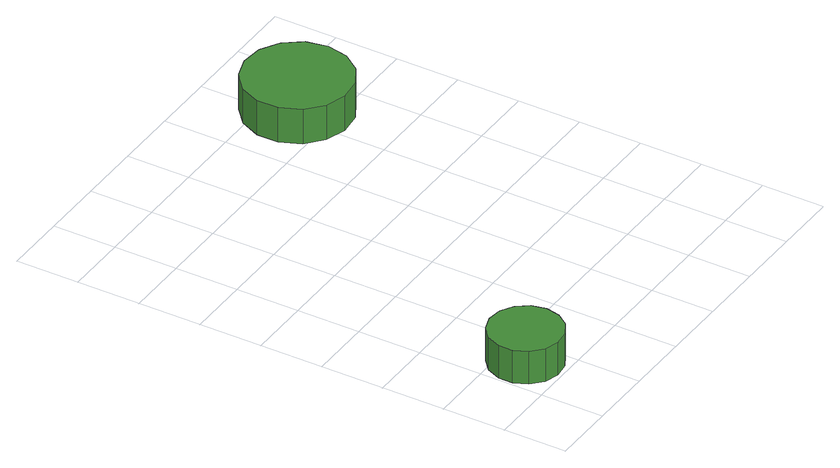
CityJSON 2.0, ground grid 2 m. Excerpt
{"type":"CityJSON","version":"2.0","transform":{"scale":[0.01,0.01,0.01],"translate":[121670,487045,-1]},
"CityObjects":{
"tree1":{"type":"SolitaryVegetationObject","attributes":{"function":"something"},"geometry":[{"type":"MultiSurface","lod":"1","boundaries":[[[0,1,2,3,4,5,6,7,8,9,10,11,12,13,14]],[[15,16,17,18,19,20,21,22,23,24,25,26,27,28,29]],[[0,29,28,1]],[[1,28,27,2]],[[2,27,26,3]],[[3,26,25,4]],[[4,25,24,5]],[[5,24,23,6]],[[6,23,22,7]],[[7,22,21,8]],[[8,21,20,9]],[[9,20,19,10]],[[10,19,18,11]],[[11,18,17,12]],[[12,17,16,13]],[[13,16,15,14]],[[14,15,29,0]]]}]},
"tree2":{"type":"SolitaryVegetationObject","attributes":{"function":"something"},"geometry":[{"type":"MultiSurface","lod":"1","boundaries":[[[30,31,32,33,34,35,36,37,38,39,40,41,42,43,44]],[[45,46,47,48,49,50,51,52,53,54,55,56,57,58,59]],[[30,59,58,31]],[[31,58,57,32]],[[32,57,56,33]],[[33,56,55,34]],[[34,55,54,35]],[[35,54,53,36]],[[36,53,52,37]],[[37,52,51,38]],[[38,51,50,39]],[[39,50,49,40]],[[40,49,48,41]],[[41,48,47,42]],[[42,47,46,43]],[[43,46,45,44]],[[44,45,59,30]]]}]}
},
"vertices":[
[234,124,168],[224,170,168],[196,208,168],[155,232,168],[108,237,168],[63,222,168],[28,190,168],[9,147,168],[9,100,168],[28,57,168],[63,25,168],[108,11,168],[155,16,168],[196,39,168],[224,78,168],[224,78,57],[196,39,57],[155,16,57],[108,11,57],[63,25,57],[28,57,57],[9,100,57],[9,147,57],[28,190,57],[63,222,57],[108,237,57],[155,232,57],[196,208,57],[224,170,57],[234,124,57],
[1010,1309,173],[996,1377,173],[955,1433,173],[895,1468,173],[826,1475,173],[760,1454,173],[708,1407,173],[680,1344,173],[680,1275,173],[708,1211,173],[760,1165,173],[826,1144,173],[895,1151,173],[955,1186,173],[996,1242,173],[996,1242,55],[955,1186,55],[895,1151,55],[826,1144,55],[760,1165,55],[708,1211,55],[680,1275,55],[680,1344,55],[708,1407,55],[760,1454,55],[826,1475,55],[895,1468,55],[955,1433,55],[996,1377,55],[1010,1309,55]
]}
